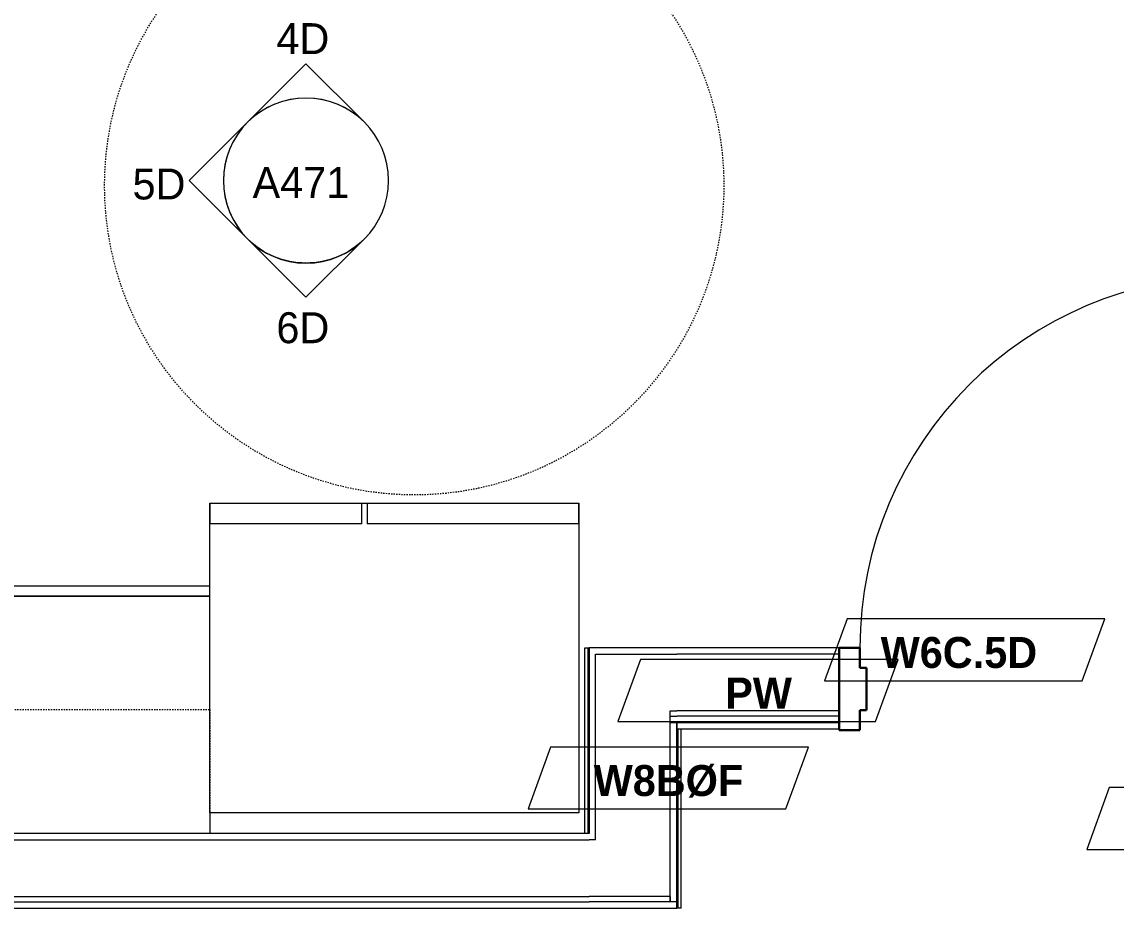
# Model space of a CAD drawing. Header units: inches. Extents: x -4010 to -1814, y 9846 to 12241.
# Drawn here: x -3165.2 to -3059.2, y 10450.9 to 10536.9 of the extents above; entities that cross this region are included whole.
import ezdxf

# ---------------------------------------------------------------- set-up
doc = ezdxf.new("R2010")
doc.units = ezdxf.units.IN
doc.header["$MEASUREMENT"] = 0
doc.linetypes.add('Dash', pattern=[0.25, 0.125, -0.125])
for name, color, linetype, lineweight in [('0-1', 7, 'Continuous', 5), ('0-2', 7, 'Continuous', 9), ('A-DOOR-1', 7, 'Continuous', 9), ('A-DOOR-2', 10, 'Continuous', 30), ('A-DOOR-FRAM-2', 10, 'Continuous', 30), ('A-GENM', 5, 'Continuous', 9), ('A-GENM-HDLN', 13, 'Dash', 9), ('A-WALL-2', 250, 'Continuous', 18), ('A-WALL-IDEN', 211, 'Continuous', 9), ('G-ANNO-SYMB-3', 111, 'Continuous', 9), ('I-WALL-3', 7, 'Continuous', 9), ('Q-CASE', 31, 'Continuous', 9), ('Q-CASE-HDLN', 31, 'Dash', 9), ('Q-SPCQ', 91, 'Continuous', 9)]:
    doc.layers.add(name, color=color, linetype=linetype, lineweight=lineweight)
doc.styles.add('Century Gothic', font='ufonts.com_century-gothic.ttf', dxfattribs={"height": 3})
doc.styles.add('Century Gothic_B_1', font='GOTHICB.TTF', dxfattribs={"height": 3})

# ---------------------------------------------------------------- blocks, each defined once
blk = doc.blocks.new('Basic Wall _ INT - W8BØF - _5_8 GYP - 2X8 WOOD_BATT_ - 5_8 GYP_ - ___-2320025-UNIT PLANS - 1ST FLOOR')
at = {"layer": 'I-WALL-3'}
for p, q in [((-3110.65, 10476.16), (-3110.36, 10476.16)), ((-3110.65, 10458.16), (-3110.65, 10476.16)), ((-3110.36, 10476.16), (-3110.36, 10458.16)), ((-3110.36, 10476.16), (-3110.28, 10476.16)), ((-3110.28, 10476.16), (-3110.24, 10476.16))]:
    blk.add_line(p, q, dxfattribs=at)
blk = doc.blocks.new('Basic Wall _ INT - W8BØF - _5_8 GYP - 2X8 WOOD_BATT_ - 5_8 GYP_ - ___-2320024-UNIT PLANS - 1ST FLOOR')
at = {"layer": 'I-WALL-3'}
for p, q in [((-3101.61, 10450.91), (-3101.61, 10468.29)), ((-3101.32, 10450.91), (-3101.32, 10468.29)), ((-3101.69, 10450.91), (-3101.74, 10450.91)), ((-3101.61, 10450.91), (-3101.69, 10450.91)), ((-3101.32, 10450.91), (-3101.61, 10450.91))]:
    blk.add_line(p, q, dxfattribs=at)
blk = doc.blocks.new('HOLLOW METAL - UNIT DOOR-2191978-UNIT PLANS - 1ST FLOOR')
at = {"layer": 'A-DOOR-1'}
blk.add_arc((18, 3.875), 36, 90, 180, dxfattribs=at)
at = {"layer": 'A-DOOR-2'}
for p, q in [((18, 39.875), (16.25, 39.875)), ((16.25, 39.875), (16.25, 3.875)), ((18, 3.875), (18, 39.875)), ((16.25, 3.875), (18, 3.875))]:
    blk.add_line(p, q, dxfattribs=at)
at = {"layer": 'A-DOOR-FRAM-2'}
for p, q in [((-18, 3.875), (-20, 3.875)), ((-20, 3.875), (-20, -4.125)), ((-18, 1.9375), (-18, 3.875)), ((18, 3.875), (18, 1.9375)), ((20, 3.875), (18, 3.875)), ((20, -4.125), (20, 3.875)), ((-17.375, 1.9375), (-18, 1.9375)), ((-17.375, -2.1875), (-17.375, 1.9375)), ((18, 1.9375), (17.375, 1.9375)), ((17.375, 1.9375), (17.375, -2.1875)), ((-18, -4.125), (-18, -2.1875)), ((-18, -2.1875), (-17.375, -2.1875)), ((17.375, -2.1875), (18, -2.1875)), ((18, -2.1875), (18, -4.125)), ((-20, -4.125), (-18, -4.125)), ((18, -4.125), (20, -4.125))]:
    blk.add_line(p, q, dxfattribs=at)
blk = doc.blocks.new('CTR - 1st Phase - Common Walls_rvt-1-UNIT PLANS - 1ST FLOOR')
at = {"layer": 'A-WALL-2'}
for p, q in [((-3109.61, 10475.54), (-3102.36, 10475.54)), ((-3109.61, 10457.54), (-3109.61, 10475.54)), ((-3102.36, 10475.54), (-3101.74, 10475.54)), ((-3085.99, 10475.54), (-3101.74, 10475.54)), ((-3102.36, 10470.04), (-3101.74, 10470.04)), ((-3102.36, 10469.54), (-3102.36, 10470.04)), ((-3102.36, 10469.54), (-3102.36, 10470.04)), ((-3085.99, 10470.04), (-3101.74, 10470.04)), ((-3102.36, 10468.91), (-3102.36, 10469.54)), ((-3102.36, 10469.54), (-3101.74, 10469.54)), ((-3102.36, 10468.91), (-3102.36, 10469.54)), ((-3102.36, 10468.91), (-3101.74, 10468.91)), ((-3102.36, 10452.04), (-3102.36, 10468.91)), ((-3085.99, 10469.54), (-3101.74, 10469.54)), ((-3200.51, 10457.54), (-3110.24, 10457.54)), ((-3109.61, 10457.54), (-3110.24, 10457.54)), ((-3206.51, 10452.04), (-3110.24, 10452.04)), ((-3109.61, 10452.04), (-3110.24, 10452.04)), ((-3102.36, 10452.04), (-3109.61, 10452.04)), ((-3102.36, 10452.04), (-3102.36, 10451.54)), ((-3102.36, 10451.54), (-3102.36, 10452.04)), ((-3207.01, 10451.54), (-3110.24, 10451.54)), ((-3102.36, 10451.54), (-3110.24, 10451.54)), ((-3101.74, 10451.54), (-3102.36, 10451.54))]:
    blk.add_line(p, q, dxfattribs=at)
at = {"layer": 'I-WALL-3'}
for p, q in [((-3110.24, 10476.16), (-3110.24, 10458.16)), ((-3109.61, 10476.16), (-3110.24, 10476.16)), ((-3101.74, 10476.16), (-3109.61, 10476.16)), ((-3085.99, 10476.16), (-3101.74, 10476.16)), ((-3101.74, 10468.91), (-3085.99, 10468.91)), ((-3101.74, 10451.54), (-3101.74, 10468.91)), ((-3085.99, 10468.91), (-3101.74, 10468.91)), ((-3101.74, 10468.91), (-3101.74, 10468.29)), ((-3101.74, 10468.29), (-3085.99, 10468.29)), ((-3110.24, 10458.16), (-3199.89, 10458.16)), ((-3207.51, 10450.91), (-3110.24, 10450.91)), ((-3110.24, 10450.91), (-3101.74, 10450.91)), ((-3101.74, 10450.91), (-3101.74, 10451.54))]:
    blk.add_line(p, q, dxfattribs=at)
at = {"layer": '0-2'}
for name, p in [('HOLLOW METAL - UNIT DOOR-2191978-UNIT PLANS - 1ST FLOOR', (-3065.99, 10472.29)), ('Basic Wall _ INT - W8BØF - _5_8 GYP - 2X8 WOOD_BATT_ - 5_8 GYP_ - ___-2320025-UNIT PLANS - 1ST FLOOR', (0, 0)), ('Basic Wall _ INT - W8BØF - _5_8 GYP - 2X8 WOOD_BATT_ - 5_8 GYP_ - ___-2320024-UNIT PLANS - 1ST FLOOR', (0, 0))]:
    blk.add_blockref(name, p, dxfattribs=at)
blk = doc.blocks.new('ADA Clearances - 5ft Circle-3255450-UNIT PLANS - 1ST FLOOR')
at = {"layer": 'A-GENM-HDLN'}
blk.add_circle((0, 0), 30, dxfattribs=at)
blk = doc.blocks.new('OD_CW_Upper Cabinet - OD_CW_Upper Cabinet-3876543-UNIT PLANS - 1ST FLOOR')
at = {"layer": 'Q-CASE-HDLN'}
for p, q in [((0.74, -24), (0.74, -12)), ((0.74, -12), (41.64, -12)), ((41.64, -12), (41.64, -24)), ((41.64, -24), (0.74, -24))]:
    blk.add_line(p, q, dxfattribs=at)
blk = doc.blocks.new('OD_CW_Base Cabinet - OD_CW_Base Cabinet-3876544-UNIT PLANS - 1ST FLOOR')
at = {"layer": 'Q-CASE'}
for p, q in [((53.64, -1), (0.74, -1)), ((0.74, -1), (53.64, -1)), ((24.74, 0), (53.64, 0)), ((24.74, 0), (53.64, 0)), ((53.64, -22), (53.64, -24)), ((53.64, -22), (53.64, -24))]:
    blk.add_line(p, q, dxfattribs=at)
blk = doc.blocks.new('Refrigerator_-_Side-by-Side_6047 - 36_ X 30_-V134-UNIT PLANS - 1ST FLOOR')
at = {"layer": 'Q-SPCQ'}
for p, q in [((-17.88, 15.58), (17.87, 15.58)), ((-17.88, -14.42), (-17.88, 15.58)), ((-17.88, 15.58), (-3.13, 15.58)), ((-17.88, 15.58), (-17.88, 13.58)), ((-3.13, 13.58), (-3.13, 15.58)), ((-2.63, 15.58), (17.87, 15.58)), ((-2.63, 15.58), (-2.63, 13.58)), ((17.87, 15.58), (17.87, -14.42)), ((17.87, 13.58), (17.87, 15.58)), ((-3.13, 13.58), (-17.88, 13.58)), ((17.87, 13.58), (-2.63, 13.58)), ((17.87, -14.42), (-17.88, -14.42))]:
    blk.add_line(p, q, dxfattribs=at)
blk = doc.blocks.new('Elevation - Filled Arrow-152140-UNIT PLANS - 1ST FLOOR')
at = {"layer": 'G-ANNO-SYMB-3'}
for start, end in [(360, 180), (180, 360)]:
    blk.add_arc((0, 0), 0.25, start, end, dxfattribs=at)
blk = doc.blocks.new('Elevation - Filled Arrow-151867-UNIT PLANS - 1ST FLOOR')
at = {"layer": 'G-ANNO-SYMB-3'}
for p, q in [((0, 0.3536), (-0.1768, 0.1768)), ((0.1768, 0.1768), (0, 0.3536))]:
    blk.add_line(p, q, dxfattribs=at)
blk.add_arc((0, 0), 0.25, 45, 135, dxfattribs=at)
blk = doc.blocks.new('Wall Tag - Arch Wall-3956453-UNIT PLANS - 1ST FLOOR')
at = {"layer": 'A-WALL-IDEN'}
for p, q in [((-0.3561, 0.0937), (-0.4244, -0.0937)), ((0.4244, 0.0937), (-0.3561, 0.0937)), ((0.3561, -0.0937), (0.4244, 0.0937)), ((-0.4244, -0.0937), (0.3561, -0.0937))]:
    blk.add_line(p, q, dxfattribs=at)

msp = doc.modelspace()

# ---------------------------------------------------------------- block references
at = {"layer": '0-1'}
msp.add_blockref('CTR - 1st Phase - Common Walls_rvt-1-UNIT PLANS - 1ST FLOOR', (0, 0), dxfattribs=at)
at = {"layer": 'A-GENM', "rotation": 180}
msp.add_blockref('ADA Clearances - 5ft Circle-3255450-UNIT PLANS - 1ST FLOOR', (-3127.17374, 10520.9769), dxfattribs=at)
at = {"layer": 'A-WALL-IDEN', "xscale": 31.99999999999999, "yscale": 31.99999999999999, "zscale": 31.99999999999999}
for p in [(-3073.84249, 10475.95741), (-3093.86124, 10472.01991), (-3102.56822, 10463.5394), (-3048.42925, 10459.6019)]:
    msp.add_blockref('Wall Tag - Arch Wall-3956453-UNIT PLANS - 1ST FLOOR', p, dxfattribs=at)
at = {"layer": 'G-ANNO-SYMB-3', "xscale": 31.99999999999999, "yscale": 31.99999999999999, "zscale": 31.99999999999999}
for name in ['Elevation - Filled Arrow-151867-UNIT PLANS - 1ST FLOOR', 'Elevation - Filled Arrow-152140-UNIT PLANS - 1ST FLOOR']:
    msp.add_blockref(name, (-3137.66114, 10521.46005), dxfattribs=at)
at = {"layer": 'G-ANNO-SYMB-3', "xscale": 31.99999999999999, "yscale": 31.99999999999999, "zscale": 31.99999999999999, "rotation": 89.99999999999855}
msp.add_blockref('Elevation - Filled Arrow-151867-UNIT PLANS - 1ST FLOOR', (-3137.66114, 10521.46005), dxfattribs=at)
at = {"layer": 'G-ANNO-SYMB-3', "extrusion": (0, 0, -1), "xscale": 31.99999999999999, "yscale": 31.99999999999999, "zscale": 31.99999999999999, "rotation": 180}
msp.add_blockref('Elevation - Filled Arrow-151867-UNIT PLANS - 1ST FLOOR', (3137.66114, 10521.46005), dxfattribs=at)
at = {"layer": 'Q-CASE'}
for name, p in [('OD_CW_Base Cabinet - OD_CW_Base Cabinet-3876544-UNIT PLANS - 1ST FLOOR', (-3200.62394, 10482.1644)), ('OD_CW_Upper Cabinet - OD_CW_Upper Cabinet-3876543-UNIT PLANS - 1ST FLOOR', (-3188.62394, 10482.1644))]:
    msp.add_blockref(name, p, dxfattribs=at)
at = {"layer": 'Q-SPCQ'}
msp.add_blockref('Refrigerator_-_Side-by-Side_6047 - 36_ X 30_-V134-UNIT PLANS - 1ST FLOOR', (-3129.11124, 10474.5866), dxfattribs=at)

# ---------------------------------------------------------------- texts
at = {"layer": 'A-WALL-IDEN', "char_height": 3, "attachment_point": 1, "style": 'Century Gothic_B_1'}
for s, insert, width in [('W6C.5D', (-3081.97809, 10477.20495), 19.594), ('PW', (-3097.03936, 10473.26745), 7.575), ('W8BØF', (-3109.78414, 10464.78693), 17.372)]:
    msp.add_mtext(s, dxfattribs=dict(at, insert=insert, width=width))
at = {"layer": 'G-ANNO-SYMB-3', "char_height": 3, "attachment_point": 1, "style": 'Century Gothic'}
for s, insert, width in [('4D', (-3140.52903, 10536.7254), 6.666), ('A471', (-3142.83708, 10522.76648), 12.221), ('5D', (-3154.4677, 10522.63206), 6.666), ('6D', (-3140.52903, 10508.69338), 6.666)]:
    msp.add_mtext(s, dxfattribs=dict(at, insert=insert, width=width))

doc.saveas('drawing.dxf')
